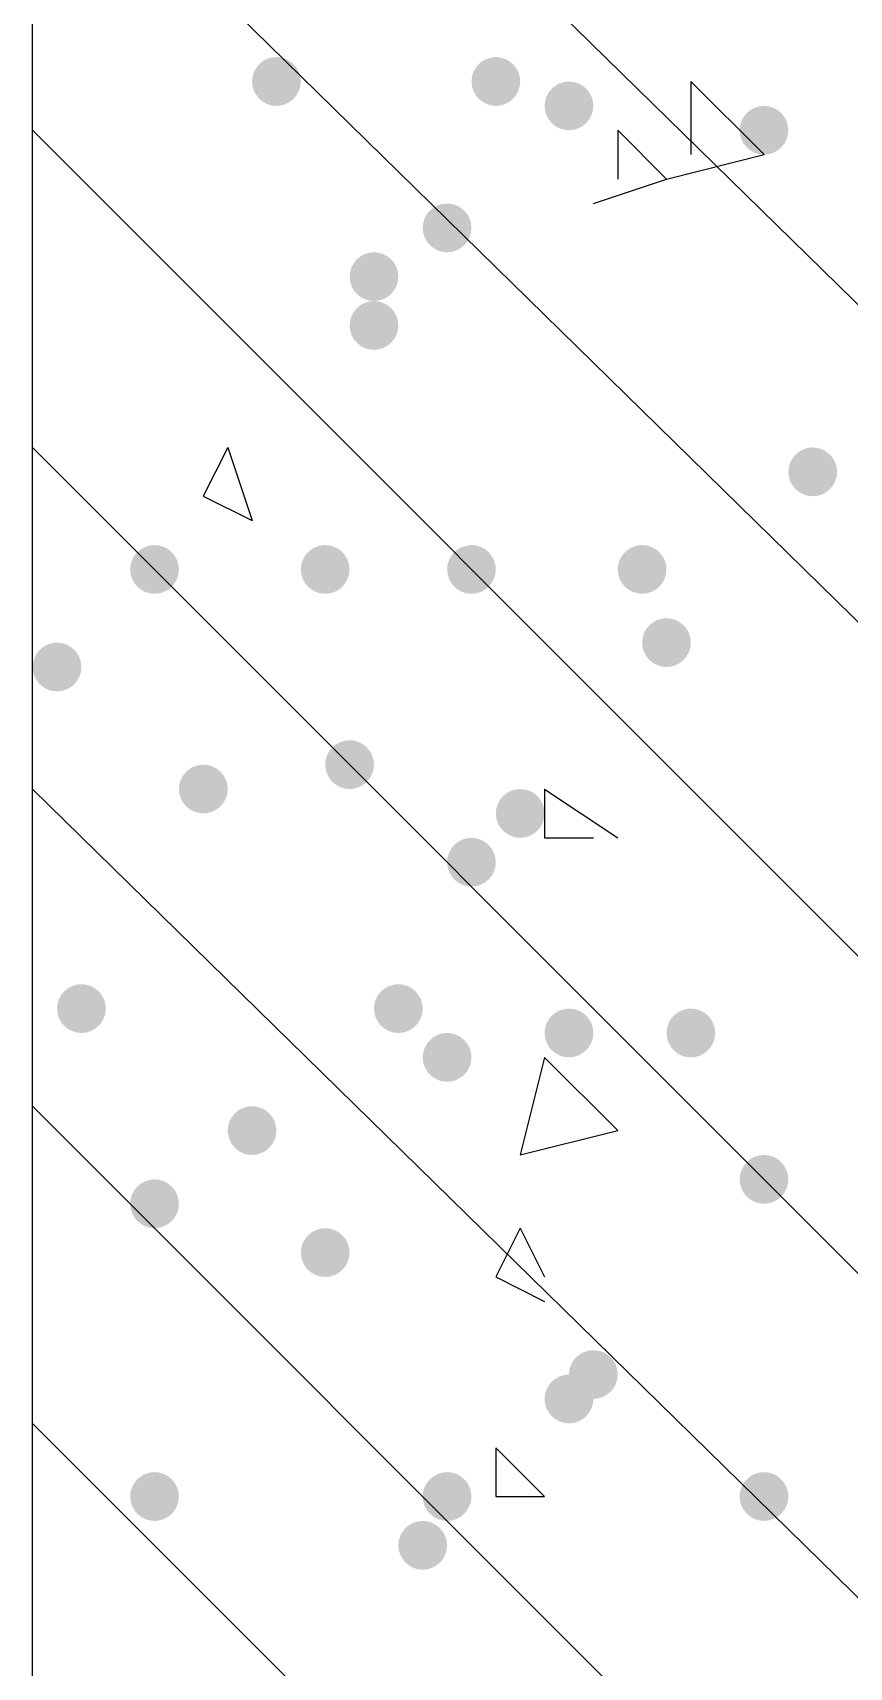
# Model space of a CAD drawing. Header units: inches. Extents: x 11 to 286, y 6 to 196.
# Drawn here: x 133.364 to 134.782, y 150.382 to 153.218 of the extents above; entities that cross this region are included whole.
import ezdxf

# ---------------------------------------------------------------- set-up
doc = ezdxf.new("R2010")
doc.units = ezdxf.units.IN
doc.header["$MEASUREMENT"] = 0
doc.layers.add('PDF_几何图形', color=7, linetype='Continuous')
doc.layers.add('PDF_实体填充', color=7, linetype='Continuous', true_color=0xffffff)

msp = doc.modelspace()

# ---------------------------------------------------------------- hatches: boundary and pattern name
at = {"layer": 'PDF_实体填充', "transparency": 33554559}
h = msp.add_hatch(color=7, dxfattribs=at)
edge = h.paths.add_edge_path(flags=0)
edge.add_spline(control_points=[(133.8298, 153.1338), (133.8298, 153.1105), (133.8107, 153.0914), (133.7874, 153.0914)], knot_values=[0, 0, 0, 0, 1, 1, 1, 1], degree=3, periodic=0)
edge.add_spline(control_points=[(133.7874, 153.0914), (133.7642, 153.0914), (133.7451, 153.1105), (133.7451, 153.1338)], knot_values=[0, 0, 0, 0, 1, 1, 1, 1], degree=3, periodic=0)
edge.add_line((133.7451, 153.1338), (133.7451, 153.1338))
edge.add_spline(control_points=[(133.7451, 153.1338), (133.7451, 153.1571), (133.7642, 153.1761), (133.7874, 153.1761)], knot_values=[0, 0, 0, 0, 1, 1, 1, 1], degree=3, periodic=0)
edge.add_spline(control_points=[(133.7874, 153.1761), (133.8107, 153.1761), (133.8298, 153.1571), (133.8298, 153.1338)], knot_values=[0, 0, 0, 0, 1, 1, 1, 1], degree=3, periodic=0)
edge.add_line((133.8298, 153.1338), (133.8298, 153.1338))
edge.add_line((133.8298, 153.1338), (133.8298, 153.1338))
h = msp.add_hatch(color=7, dxfattribs=at)
edge = h.paths.add_edge_path(flags=0)
edge.add_spline(control_points=[(134.2108, 153.1338), (134.2108, 153.1105), (134.1917, 153.0914), (134.1684, 153.0914)], knot_values=[0, 0, 0, 0, 1, 1, 1, 1], degree=3, periodic=0)
edge.add_spline(control_points=[(134.1684, 153.0914), (134.1452, 153.0914), (134.1261, 153.1105), (134.1261, 153.1338)], knot_values=[0, 0, 0, 0, 1, 1, 1, 1], degree=3, periodic=0)
edge.add_line((134.1261, 153.1338), (134.1261, 153.1338))
edge.add_spline(control_points=[(134.1261, 153.1338), (134.1261, 153.1571), (134.1452, 153.1761), (134.1684, 153.1761)], knot_values=[0, 0, 0, 0, 1, 1, 1, 1], degree=3, periodic=0)
edge.add_spline(control_points=[(134.1684, 153.1761), (134.1917, 153.1761), (134.2108, 153.1571), (134.2108, 153.1338)], knot_values=[0, 0, 0, 0, 1, 1, 1, 1], degree=3, periodic=0)
edge.add_line((134.2108, 153.1338), (134.2108, 153.1338))
edge.add_line((134.2108, 153.1338), (134.2108, 153.1338))
h = msp.add_hatch(color=7, dxfattribs=at)
edge = h.paths.add_edge_path(flags=0)
edge.add_spline(control_points=[(134.3378, 153.0914), (134.3378, 153.0682), (134.3187, 153.0491), (134.2954, 153.0491)], knot_values=[0, 0, 0, 0, 1, 1, 1, 1], degree=3, periodic=0)
edge.add_spline(control_points=[(134.2954, 153.0491), (134.2722, 153.0491), (134.2531, 153.0682), (134.2531, 153.0914)], knot_values=[0, 0, 0, 0, 1, 1, 1, 1], degree=3, periodic=0)
edge.add_line((134.2531, 153.0914), (134.2531, 153.0914))
edge.add_spline(control_points=[(134.2531, 153.0914), (134.2531, 153.1147), (134.2722, 153.1338), (134.2954, 153.1338)], knot_values=[0, 0, 0, 0, 1, 1, 1, 1], degree=3, periodic=0)
edge.add_spline(control_points=[(134.2954, 153.1338), (134.3187, 153.1338), (134.3378, 153.1147), (134.3378, 153.0914)], knot_values=[0, 0, 0, 0, 1, 1, 1, 1], degree=3, periodic=0)
edge.add_line((134.3378, 153.0914), (134.3378, 153.0914))
edge.add_line((134.3378, 153.0914), (134.3378, 153.0914))
h = msp.add_hatch(color=7, dxfattribs=at)
edge = h.paths.add_edge_path(flags=0)
edge.add_spline(control_points=[(134.3378, 153.0914), (134.3378, 153.0682), (134.3187, 153.0491), (134.2954, 153.0491)], knot_values=[0, 0, 0, 0, 1, 1, 1, 1], degree=3, periodic=0)
edge.add_spline(control_points=[(134.2954, 153.0491), (134.2722, 153.0491), (134.2531, 153.0682), (134.2531, 153.0914)], knot_values=[0, 0, 0, 0, 1, 1, 1, 1], degree=3, periodic=0)
edge.add_line((134.2531, 153.0914), (134.2531, 153.0914))
edge.add_spline(control_points=[(134.2531, 153.0914), (134.2531, 153.1147), (134.2722, 153.1338), (134.2954, 153.1338)], knot_values=[0, 0, 0, 0, 1, 1, 1, 1], degree=3, periodic=0)
edge.add_spline(control_points=[(134.2954, 153.1338), (134.3187, 153.1338), (134.3378, 153.1147), (134.3378, 153.0914)], knot_values=[0, 0, 0, 0, 1, 1, 1, 1], degree=3, periodic=0)
edge.add_line((134.3378, 153.0914), (134.3378, 153.0914))
edge.add_line((134.3378, 153.0914), (134.3378, 153.0914))
h = msp.add_hatch(color=7, dxfattribs=at)
edge = h.paths.add_edge_path(flags=0)
edge.add_spline(control_points=[(134.6764, 153.0491), (134.6764, 153.0258), (134.6574, 153.0068), (134.6341, 153.0068)], knot_values=[0, 0, 0, 0, 1, 1, 1, 1], degree=3, periodic=0)
edge.add_spline(control_points=[(134.6341, 153.0068), (134.6108, 153.0068), (134.5918, 153.0258), (134.5918, 153.0491)], knot_values=[0, 0, 0, 0, 1, 1, 1, 1], degree=3, periodic=0)
edge.add_line((134.5918, 153.0491), (134.5918, 153.0491))
edge.add_spline(control_points=[(134.5918, 153.0491), (134.5918, 153.0724), (134.6108, 153.0914), (134.6341, 153.0914)], knot_values=[0, 0, 0, 0, 1, 1, 1, 1], degree=3, periodic=0)
edge.add_spline(control_points=[(134.6341, 153.0914), (134.6574, 153.0914), (134.6764, 153.0724), (134.6764, 153.0491)], knot_values=[0, 0, 0, 0, 1, 1, 1, 1], degree=3, periodic=0)
edge.add_line((134.6764, 153.0491), (134.6764, 153.0491))
edge.add_line((134.6764, 153.0491), (134.6764, 153.0491))
h = msp.add_hatch(color=7, dxfattribs=at)
edge = h.paths.add_edge_path(flags=0)
edge.add_spline(control_points=[(134.1261, 152.8798), (134.1261, 152.8565), (134.1071, 152.8374), (134.0838, 152.8374)], knot_values=[0, 0, 0, 0, 1, 1, 1, 1], degree=3, periodic=0)
edge.add_spline(control_points=[(134.0838, 152.8374), (134.0605, 152.8374), (134.0414, 152.8565), (134.0414, 152.8798)], knot_values=[0, 0, 0, 0, 1, 1, 1, 1], degree=3, periodic=0)
edge.add_line((134.0414, 152.8798), (134.0414, 152.8798))
edge.add_spline(control_points=[(134.0414, 152.8798), (134.0414, 152.9031), (134.0605, 152.9221), (134.0838, 152.9221)], knot_values=[0, 0, 0, 0, 1, 1, 1, 1], degree=3, periodic=0)
edge.add_spline(control_points=[(134.0838, 152.9221), (134.1071, 152.9221), (134.1261, 152.9031), (134.1261, 152.8798)], knot_values=[0, 0, 0, 0, 1, 1, 1, 1], degree=3, periodic=0)
edge.add_line((134.1261, 152.8798), (134.1261, 152.8798))
edge.add_line((134.1261, 152.8798), (134.1261, 152.8798))
h = msp.add_hatch(color=7, dxfattribs=at)
edge = h.paths.add_edge_path(flags=0)
edge.add_spline(control_points=[(133.9991, 152.7951), (133.9991, 152.7718), (133.9801, 152.7528), (133.9568, 152.7528)], knot_values=[0, 0, 0, 0, 1, 1, 1, 1], degree=3, periodic=0)
edge.add_spline(control_points=[(133.9568, 152.7528), (133.9335, 152.7528), (133.9144, 152.7718), (133.9144, 152.7951)], knot_values=[0, 0, 0, 0, 1, 1, 1, 1], degree=3, periodic=0)
edge.add_line((133.9144, 152.7951), (133.9144, 152.7951))
edge.add_spline(control_points=[(133.9144, 152.7951), (133.9144, 152.8184), (133.9335, 152.8374), (133.9568, 152.8374)], knot_values=[0, 0, 0, 0, 1, 1, 1, 1], degree=3, periodic=0)
edge.add_spline(control_points=[(133.9568, 152.8374), (133.9801, 152.8374), (133.9991, 152.8184), (133.9991, 152.7951)], knot_values=[0, 0, 0, 0, 1, 1, 1, 1], degree=3, periodic=0)
edge.add_line((133.9991, 152.7951), (133.9991, 152.7951))
edge.add_line((133.9991, 152.7951), (133.9991, 152.7951))
h = msp.add_hatch(color=7, dxfattribs=at)
edge = h.paths.add_edge_path(flags=0)
edge.add_spline(control_points=[(133.9991, 152.7104), (133.9991, 152.6872), (133.9801, 152.6681), (133.9568, 152.6681)], knot_values=[0, 0, 0, 0, 1, 1, 1, 1], degree=3, periodic=0)
edge.add_spline(control_points=[(133.9568, 152.6681), (133.9335, 152.6681), (133.9144, 152.6872), (133.9144, 152.7104)], knot_values=[0, 0, 0, 0, 1, 1, 1, 1], degree=3, periodic=0)
edge.add_line((133.9144, 152.7104), (133.9144, 152.7104))
edge.add_spline(control_points=[(133.9144, 152.7104), (133.9144, 152.7337), (133.9335, 152.7528), (133.9568, 152.7528)], knot_values=[0, 0, 0, 0, 1, 1, 1, 1], degree=3, periodic=0)
edge.add_spline(control_points=[(133.9568, 152.7528), (133.9801, 152.7528), (133.9991, 152.7337), (133.9991, 152.7104)], knot_values=[0, 0, 0, 0, 1, 1, 1, 1], degree=3, periodic=0)
edge.add_line((133.9991, 152.7104), (133.9991, 152.7104))
edge.add_line((133.9991, 152.7104), (133.9991, 152.7104))
h = msp.add_hatch(color=7, dxfattribs=at)
edge = h.paths.add_edge_path(flags=0)
edge.add_spline(control_points=[(134.7611, 152.4564), (134.7611, 152.4332), (134.7421, 152.4141), (134.7188, 152.4141)], knot_values=[0, 0, 0, 0, 1, 1, 1, 1], degree=3, periodic=0)
edge.add_spline(control_points=[(134.7188, 152.4141), (134.6955, 152.4141), (134.6764, 152.4332), (134.6764, 152.4564)], knot_values=[0, 0, 0, 0, 1, 1, 1, 1], degree=3, periodic=0)
edge.add_line((134.6764, 152.4564), (134.6764, 152.4564))
edge.add_spline(control_points=[(134.6764, 152.4564), (134.6764, 152.4797), (134.6955, 152.4988), (134.7188, 152.4988)], knot_values=[0, 0, 0, 0, 1, 1, 1, 1], degree=3, periodic=0)
edge.add_spline(control_points=[(134.7188, 152.4988), (134.7421, 152.4988), (134.7611, 152.4797), (134.7611, 152.4564)], knot_values=[0, 0, 0, 0, 1, 1, 1, 1], degree=3, periodic=0)
edge.add_line((134.7611, 152.4564), (134.7611, 152.4564))
edge.add_line((134.7611, 152.4564), (134.7611, 152.4564))
h = msp.add_hatch(color=7, dxfattribs=at)
edge = h.paths.add_edge_path(flags=0)
edge.add_spline(control_points=[(133.6181, 152.2871), (133.6181, 152.2638), (133.5991, 152.2448), (133.5758, 152.2448)], knot_values=[0, 0, 0, 0, 1, 1, 1, 1], degree=3, periodic=0)
edge.add_spline(control_points=[(133.5758, 152.2448), (133.5525, 152.2448), (133.5334, 152.2638), (133.5334, 152.2871)], knot_values=[0, 0, 0, 0, 1, 1, 1, 1], degree=3, periodic=0)
edge.add_line((133.5334, 152.2871), (133.5334, 152.2871))
edge.add_spline(control_points=[(133.5334, 152.2871), (133.5334, 152.3104), (133.5525, 152.3294), (133.5758, 152.3294)], knot_values=[0, 0, 0, 0, 1, 1, 1, 1], degree=3, periodic=0)
edge.add_spline(control_points=[(133.5758, 152.3294), (133.5991, 152.3294), (133.6181, 152.3104), (133.6181, 152.2871)], knot_values=[0, 0, 0, 0, 1, 1, 1, 1], degree=3, periodic=0)
edge.add_line((133.6181, 152.2871), (133.6181, 152.2871))
edge.add_line((133.6181, 152.2871), (133.6181, 152.2871))
h = msp.add_hatch(color=7, dxfattribs=at)
edge = h.paths.add_edge_path(flags=0)
edge.add_spline(control_points=[(133.9144, 152.2871), (133.9144, 152.2638), (133.8954, 152.2448), (133.8721, 152.2448)], knot_values=[0, 0, 0, 0, 1, 1, 1, 1], degree=3, periodic=0)
edge.add_spline(control_points=[(133.8721, 152.2448), (133.8488, 152.2448), (133.8298, 152.2638), (133.8298, 152.2871)], knot_values=[0, 0, 0, 0, 1, 1, 1, 1], degree=3, periodic=0)
edge.add_line((133.8298, 152.2871), (133.8298, 152.2871))
edge.add_spline(control_points=[(133.8298, 152.2871), (133.8298, 152.3104), (133.8488, 152.3294), (133.8721, 152.3294)], knot_values=[0, 0, 0, 0, 1, 1, 1, 1], degree=3, periodic=0)
edge.add_spline(control_points=[(133.8721, 152.3294), (133.8954, 152.3294), (133.9144, 152.3104), (133.9144, 152.2871)], knot_values=[0, 0, 0, 0, 1, 1, 1, 1], degree=3, periodic=0)
edge.add_line((133.9144, 152.2871), (133.9144, 152.2871))
edge.add_line((133.9144, 152.2871), (133.9144, 152.2871))
h = msp.add_hatch(color=7, dxfattribs=at)
edge = h.paths.add_edge_path(flags=0)
edge.add_spline(control_points=[(134.1684, 152.2871), (134.1684, 152.2638), (134.1494, 152.2448), (134.1261, 152.2448)], knot_values=[0, 0, 0, 0, 1, 1, 1, 1], degree=3, periodic=0)
edge.add_spline(control_points=[(134.1261, 152.2448), (134.1028, 152.2448), (134.0838, 152.2638), (134.0838, 152.2871)], knot_values=[0, 0, 0, 0, 1, 1, 1, 1], degree=3, periodic=0)
edge.add_line((134.0838, 152.2871), (134.0838, 152.2871))
edge.add_spline(control_points=[(134.0838, 152.2871), (134.0838, 152.3104), (134.1028, 152.3294), (134.1261, 152.3294)], knot_values=[0, 0, 0, 0, 1, 1, 1, 1], degree=3, periodic=0)
edge.add_spline(control_points=[(134.1261, 152.3294), (134.1494, 152.3294), (134.1684, 152.3104), (134.1684, 152.2871)], knot_values=[0, 0, 0, 0, 1, 1, 1, 1], degree=3, periodic=0)
edge.add_line((134.1684, 152.2871), (134.1684, 152.2871))
edge.add_line((134.1684, 152.2871), (134.1684, 152.2871))
h = msp.add_hatch(color=7, dxfattribs=at)
edge = h.paths.add_edge_path(flags=0)
edge.add_spline(control_points=[(134.4648, 152.2871), (134.4648, 152.2638), (134.4457, 152.2448), (134.4224, 152.2448)], knot_values=[0, 0, 0, 0, 1, 1, 1, 1], degree=3, periodic=0)
edge.add_spline(control_points=[(134.4224, 152.2448), (134.3992, 152.2448), (134.3801, 152.2638), (134.3801, 152.2871)], knot_values=[0, 0, 0, 0, 1, 1, 1, 1], degree=3, periodic=0)
edge.add_line((134.3801, 152.2871), (134.3801, 152.2871))
edge.add_spline(control_points=[(134.3801, 152.2871), (134.3801, 152.3104), (134.3992, 152.3294), (134.4224, 152.3294)], knot_values=[0, 0, 0, 0, 1, 1, 1, 1], degree=3, periodic=0)
edge.add_spline(control_points=[(134.4224, 152.3294), (134.4457, 152.3294), (134.4648, 152.3104), (134.4648, 152.2871)], knot_values=[0, 0, 0, 0, 1, 1, 1, 1], degree=3, periodic=0)
edge.add_line((134.4648, 152.2871), (134.4648, 152.2871))
edge.add_line((134.4648, 152.2871), (134.4648, 152.2871))
h = msp.add_hatch(color=7, dxfattribs=at)
edge = h.paths.add_edge_path(flags=0)
edge.add_spline(control_points=[(134.5071, 152.1601), (134.5071, 152.1368), (134.4881, 152.1178), (134.4648, 152.1178)], knot_values=[0, 0, 0, 0, 1, 1, 1, 1], degree=3, periodic=0)
edge.add_spline(control_points=[(134.4648, 152.1178), (134.4415, 152.1178), (134.4224, 152.1368), (134.4224, 152.1601)], knot_values=[0, 0, 0, 0, 1, 1, 1, 1], degree=3, periodic=0)
edge.add_line((134.4224, 152.1601), (134.4224, 152.1601))
edge.add_spline(control_points=[(134.4224, 152.1601), (134.4224, 152.1834), (134.4415, 152.2024), (134.4648, 152.2024)], knot_values=[0, 0, 0, 0, 1, 1, 1, 1], degree=3, periodic=0)
edge.add_spline(control_points=[(134.4648, 152.2024), (134.4881, 152.2024), (134.5071, 152.1834), (134.5071, 152.1601)], knot_values=[0, 0, 0, 0, 1, 1, 1, 1], degree=3, periodic=0)
edge.add_line((134.5071, 152.1601), (134.5071, 152.1601))
edge.add_line((134.5071, 152.1601), (134.5071, 152.1601))
h = msp.add_hatch(color=7, dxfattribs=at)
edge = h.paths.add_edge_path(flags=0)
edge.add_spline(control_points=[(133.4488, 152.1178), (133.4488, 152.0945), (133.4297, 152.0754), (133.4064, 152.0754)], knot_values=[0, 0, 0, 0, 1, 1, 1, 1], degree=3, periodic=0)
edge.add_spline(control_points=[(133.4064, 152.0754), (133.3832, 152.0754), (133.3641, 152.0945), (133.3641, 152.1178)], knot_values=[0, 0, 0, 0, 1, 1, 1, 1], degree=3, periodic=0)
edge.add_line((133.3641, 152.1178), (133.3641, 152.1178))
edge.add_spline(control_points=[(133.3641, 152.1178), (133.3641, 152.1411), (133.3832, 152.1601), (133.4064, 152.1601)], knot_values=[0, 0, 0, 0, 1, 1, 1, 1], degree=3, periodic=0)
edge.add_spline(control_points=[(133.4064, 152.1601), (133.4297, 152.1601), (133.4488, 152.1411), (133.4488, 152.1178)], knot_values=[0, 0, 0, 0, 1, 1, 1, 1], degree=3, periodic=0)
edge.add_line((133.4488, 152.1178), (133.4488, 152.1178))
edge.add_line((133.4488, 152.1178), (133.4488, 152.1178))
h = msp.add_hatch(color=7, dxfattribs=at)
edge = h.paths.add_edge_path(flags=0)
edge.add_spline(control_points=[(133.9568, 151.9484), (133.9568, 151.9252), (133.9377, 151.9061), (133.9144, 151.9061)], knot_values=[0, 0, 0, 0, 1, 1, 1, 1], degree=3, periodic=0)
edge.add_spline(control_points=[(133.9144, 151.9061), (133.8912, 151.9061), (133.8721, 151.9252), (133.8721, 151.9484)], knot_values=[0, 0, 0, 0, 1, 1, 1, 1], degree=3, periodic=0)
edge.add_line((133.8721, 151.9484), (133.8721, 151.9484))
edge.add_spline(control_points=[(133.8721, 151.9484), (133.8721, 151.9717), (133.8912, 151.9908), (133.9144, 151.9908)], knot_values=[0, 0, 0, 0, 1, 1, 1, 1], degree=3, periodic=0)
edge.add_spline(control_points=[(133.9144, 151.9908), (133.9377, 151.9908), (133.9568, 151.9717), (133.9568, 151.9484)], knot_values=[0, 0, 0, 0, 1, 1, 1, 1], degree=3, periodic=0)
edge.add_line((133.9568, 151.9484), (133.9568, 151.9484))
edge.add_line((133.9568, 151.9484), (133.9568, 151.9484))
h = msp.add_hatch(color=7, dxfattribs=at)
edge = h.paths.add_edge_path(flags=0)
edge.add_spline(control_points=[(133.7028, 151.9061), (133.7028, 151.8828), (133.6837, 151.8638), (133.6604, 151.8638)], knot_values=[0, 0, 0, 0, 1, 1, 1, 1], degree=3, periodic=0)
edge.add_spline(control_points=[(133.6604, 151.8638), (133.6372, 151.8638), (133.6181, 151.8828), (133.6181, 151.9061)], knot_values=[0, 0, 0, 0, 1, 1, 1, 1], degree=3, periodic=0)
edge.add_line((133.6181, 151.9061), (133.6181, 151.9061))
edge.add_spline(control_points=[(133.6181, 151.9061), (133.6181, 151.9294), (133.6372, 151.9484), (133.6604, 151.9484)], knot_values=[0, 0, 0, 0, 1, 1, 1, 1], degree=3, periodic=0)
edge.add_spline(control_points=[(133.6604, 151.9484), (133.6837, 151.9484), (133.7028, 151.9294), (133.7028, 151.9061)], knot_values=[0, 0, 0, 0, 1, 1, 1, 1], degree=3, periodic=0)
edge.add_line((133.7028, 151.9061), (133.7028, 151.9061))
edge.add_line((133.7028, 151.9061), (133.7028, 151.9061))
h = msp.add_hatch(color=7, dxfattribs=at)
edge = h.paths.add_edge_path(flags=0)
edge.add_spline(control_points=[(134.2531, 151.8638), (134.2531, 151.8405), (134.2341, 151.8214), (134.2108, 151.8214)], knot_values=[0, 0, 0, 0, 1, 1, 1, 1], degree=3, periodic=0)
edge.add_spline(control_points=[(134.2108, 151.8214), (134.1875, 151.8214), (134.1684, 151.8405), (134.1684, 151.8638)], knot_values=[0, 0, 0, 0, 1, 1, 1, 1], degree=3, periodic=0)
edge.add_line((134.1684, 151.8638), (134.1684, 151.8638))
edge.add_spline(control_points=[(134.1684, 151.8638), (134.1684, 151.8871), (134.1875, 151.9061), (134.2108, 151.9061)], knot_values=[0, 0, 0, 0, 1, 1, 1, 1], degree=3, periodic=0)
edge.add_spline(control_points=[(134.2108, 151.9061), (134.2341, 151.9061), (134.2531, 151.8871), (134.2531, 151.8638)], knot_values=[0, 0, 0, 0, 1, 1, 1, 1], degree=3, periodic=0)
edge.add_line((134.2531, 151.8638), (134.2531, 151.8638))
edge.add_line((134.2531, 151.8638), (134.2531, 151.8638))
h = msp.add_hatch(color=7, dxfattribs=at)
edge = h.paths.add_edge_path(flags=0)
edge.add_spline(control_points=[(134.1684, 151.7791), (134.1684, 151.7558), (134.1494, 151.7368), (134.1261, 151.7368)], knot_values=[0, 0, 0, 0, 1, 1, 1, 1], degree=3, periodic=0)
edge.add_spline(control_points=[(134.1261, 151.7368), (134.1028, 151.7368), (134.0838, 151.7558), (134.0838, 151.7791)], knot_values=[0, 0, 0, 0, 1, 1, 1, 1], degree=3, periodic=0)
edge.add_line((134.0838, 151.7791), (134.0838, 151.7791))
edge.add_spline(control_points=[(134.0838, 151.7791), (134.0838, 151.8024), (134.1028, 151.8214), (134.1261, 151.8214)], knot_values=[0, 0, 0, 0, 1, 1, 1, 1], degree=3, periodic=0)
edge.add_spline(control_points=[(134.1261, 151.8214), (134.1494, 151.8214), (134.1684, 151.8024), (134.1684, 151.7791)], knot_values=[0, 0, 0, 0, 1, 1, 1, 1], degree=3, periodic=0)
edge.add_line((134.1684, 151.7791), (134.1684, 151.7791))
edge.add_line((134.1684, 151.7791), (134.1684, 151.7791))
h = msp.add_hatch(color=7, dxfattribs=at)
edge = h.paths.add_edge_path(flags=0)
edge.add_spline(control_points=[(133.4911, 151.5251), (133.4911, 151.5018), (133.4721, 151.4828), (133.4488, 151.4828)], knot_values=[0, 0, 0, 0, 1, 1, 1, 1], degree=3, periodic=0)
edge.add_spline(control_points=[(133.4488, 151.4828), (133.4255, 151.4828), (133.4064, 151.5018), (133.4064, 151.5251)], knot_values=[0, 0, 0, 0, 1, 1, 1, 1], degree=3, periodic=0)
edge.add_line((133.4064, 151.5251), (133.4064, 151.5251))
edge.add_spline(control_points=[(133.4064, 151.5251), (133.4064, 151.5484), (133.4255, 151.5674), (133.4488, 151.5674)], knot_values=[0, 0, 0, 0, 1, 1, 1, 1], degree=3, periodic=0)
edge.add_spline(control_points=[(133.4488, 151.5674), (133.4721, 151.5674), (133.4911, 151.5484), (133.4911, 151.5251)], knot_values=[0, 0, 0, 0, 1, 1, 1, 1], degree=3, periodic=0)
edge.add_line((133.4911, 151.5251), (133.4911, 151.5251))
edge.add_line((133.4911, 151.5251), (133.4911, 151.5251))
h = msp.add_hatch(color=7, dxfattribs=at)
edge = h.paths.add_edge_path(flags=0)
edge.add_spline(control_points=[(134.0414, 151.5251), (134.0414, 151.5018), (134.0224, 151.4828), (133.9991, 151.4828)], knot_values=[0, 0, 0, 0, 1, 1, 1, 1], degree=3, periodic=0)
edge.add_spline(control_points=[(133.9991, 151.4828), (133.9758, 151.4828), (133.9568, 151.5018), (133.9568, 151.5251)], knot_values=[0, 0, 0, 0, 1, 1, 1, 1], degree=3, periodic=0)
edge.add_line((133.9568, 151.5251), (133.9568, 151.5251))
edge.add_spline(control_points=[(133.9568, 151.5251), (133.9568, 151.5484), (133.9758, 151.5674), (133.9991, 151.5674)], knot_values=[0, 0, 0, 0, 1, 1, 1, 1], degree=3, periodic=0)
edge.add_spline(control_points=[(133.9991, 151.5674), (134.0224, 151.5674), (134.0414, 151.5484), (134.0414, 151.5251)], knot_values=[0, 0, 0, 0, 1, 1, 1, 1], degree=3, periodic=0)
edge.add_line((134.0414, 151.5251), (134.0414, 151.5251))
edge.add_line((134.0414, 151.5251), (134.0414, 151.5251))
h = msp.add_hatch(color=7, dxfattribs=at)
edge = h.paths.add_edge_path(flags=0)
edge.add_spline(control_points=[(134.3378, 151.4828), (134.3378, 151.4595), (134.3187, 151.4404), (134.2954, 151.4404)], knot_values=[0, 0, 0, 0, 1, 1, 1, 1], degree=3, periodic=0)
edge.add_spline(control_points=[(134.2954, 151.4404), (134.2722, 151.4404), (134.2531, 151.4595), (134.2531, 151.4828)], knot_values=[0, 0, 0, 0, 1, 1, 1, 1], degree=3, periodic=0)
edge.add_line((134.2531, 151.4828), (134.2531, 151.4828))
edge.add_spline(control_points=[(134.2531, 151.4828), (134.2531, 151.5061), (134.2722, 151.5251), (134.2954, 151.5251)], knot_values=[0, 0, 0, 0, 1, 1, 1, 1], degree=3, periodic=0)
edge.add_spline(control_points=[(134.2954, 151.5251), (134.3187, 151.5251), (134.3378, 151.5061), (134.3378, 151.4828)], knot_values=[0, 0, 0, 0, 1, 1, 1, 1], degree=3, periodic=0)
edge.add_line((134.3378, 151.4828), (134.3378, 151.4828))
edge.add_line((134.3378, 151.4828), (134.3378, 151.4828))
h = msp.add_hatch(color=7, dxfattribs=at)
edge = h.paths.add_edge_path(flags=0)
edge.add_spline(control_points=[(134.5494, 151.4828), (134.5494, 151.4595), (134.5304, 151.4404), (134.5071, 151.4404)], knot_values=[0, 0, 0, 0, 1, 1, 1, 1], degree=3, periodic=0)
edge.add_spline(control_points=[(134.5071, 151.4404), (134.4838, 151.4404), (134.4648, 151.4595), (134.4648, 151.4828)], knot_values=[0, 0, 0, 0, 1, 1, 1, 1], degree=3, periodic=0)
edge.add_line((134.4648, 151.4828), (134.4648, 151.4828))
edge.add_spline(control_points=[(134.4648, 151.4828), (134.4648, 151.5061), (134.4838, 151.5251), (134.5071, 151.5251)], knot_values=[0, 0, 0, 0, 1, 1, 1, 1], degree=3, periodic=0)
edge.add_spline(control_points=[(134.5071, 151.5251), (134.5304, 151.5251), (134.5494, 151.5061), (134.5494, 151.4828)], knot_values=[0, 0, 0, 0, 1, 1, 1, 1], degree=3, periodic=0)
edge.add_line((134.5494, 151.4828), (134.5494, 151.4828))
edge.add_line((134.5494, 151.4828), (134.5494, 151.4828))
h = msp.add_hatch(color=7, dxfattribs=at)
edge = h.paths.add_edge_path(flags=0)
edge.add_spline(control_points=[(134.1261, 151.4404), (134.1261, 151.4172), (134.1071, 151.3981), (134.0838, 151.3981)], knot_values=[0, 0, 0, 0, 1, 1, 1, 1], degree=3, periodic=0)
edge.add_spline(control_points=[(134.0838, 151.3981), (134.0605, 151.3981), (134.0414, 151.4172), (134.0414, 151.4404)], knot_values=[0, 0, 0, 0, 1, 1, 1, 1], degree=3, periodic=0)
edge.add_line((134.0414, 151.4404), (134.0414, 151.4404))
edge.add_spline(control_points=[(134.0414, 151.4404), (134.0414, 151.4637), (134.0605, 151.4828), (134.0838, 151.4828)], knot_values=[0, 0, 0, 0, 1, 1, 1, 1], degree=3, periodic=0)
edge.add_spline(control_points=[(134.0838, 151.4828), (134.1071, 151.4828), (134.1261, 151.4637), (134.1261, 151.4404)], knot_values=[0, 0, 0, 0, 1, 1, 1, 1], degree=3, periodic=0)
edge.add_line((134.1261, 151.4404), (134.1261, 151.4404))
edge.add_line((134.1261, 151.4404), (134.1261, 151.4404))
h = msp.add_hatch(color=7, dxfattribs=at)
edge = h.paths.add_edge_path(flags=0)
edge.add_spline(control_points=[(133.7874, 151.3134), (133.7874, 151.2902), (133.7684, 151.2711), (133.7451, 151.2711)], knot_values=[0, 0, 0, 0, 1, 1, 1, 1], degree=3, periodic=0)
edge.add_spline(control_points=[(133.7451, 151.2711), (133.7218, 151.2711), (133.7028, 151.2902), (133.7028, 151.3134)], knot_values=[0, 0, 0, 0, 1, 1, 1, 1], degree=3, periodic=0)
edge.add_line((133.7028, 151.3134), (133.7028, 151.3134))
edge.add_spline(control_points=[(133.7028, 151.3134), (133.7028, 151.3367), (133.7218, 151.3558), (133.7451, 151.3558)], knot_values=[0, 0, 0, 0, 1, 1, 1, 1], degree=3, periodic=0)
edge.add_spline(control_points=[(133.7451, 151.3558), (133.7684, 151.3558), (133.7874, 151.3367), (133.7874, 151.3134)], knot_values=[0, 0, 0, 0, 1, 1, 1, 1], degree=3, periodic=0)
edge.add_line((133.7874, 151.3134), (133.7874, 151.3134))
edge.add_line((133.7874, 151.3134), (133.7874, 151.3134))
h = msp.add_hatch(color=7, dxfattribs=at)
edge = h.paths.add_edge_path(flags=0)
edge.add_spline(control_points=[(134.6764, 151.2288), (134.6764, 151.2055), (134.6574, 151.1864), (134.6341, 151.1864)], knot_values=[0, 0, 0, 0, 1, 1, 1, 1], degree=3, periodic=0)
edge.add_spline(control_points=[(134.6341, 151.1864), (134.6108, 151.1864), (134.5918, 151.2055), (134.5918, 151.2288)], knot_values=[0, 0, 0, 0, 1, 1, 1, 1], degree=3, periodic=0)
edge.add_line((134.5918, 151.2288), (134.5918, 151.2288))
edge.add_spline(control_points=[(134.5918, 151.2288), (134.5918, 151.2521), (134.6108, 151.2711), (134.6341, 151.2711)], knot_values=[0, 0, 0, 0, 1, 1, 1, 1], degree=3, periodic=0)
edge.add_spline(control_points=[(134.6341, 151.2711), (134.6574, 151.2711), (134.6764, 151.2521), (134.6764, 151.2288)], knot_values=[0, 0, 0, 0, 1, 1, 1, 1], degree=3, periodic=0)
edge.add_line((134.6764, 151.2288), (134.6764, 151.2288))
edge.add_line((134.6764, 151.2288), (134.6764, 151.2288))
h = msp.add_hatch(color=7, dxfattribs=at)
edge = h.paths.add_edge_path(flags=0)
edge.add_spline(control_points=[(133.6181, 151.1864), (133.6181, 151.1632), (133.5991, 151.1441), (133.5758, 151.1441)], knot_values=[0, 0, 0, 0, 1, 1, 1, 1], degree=3, periodic=0)
edge.add_spline(control_points=[(133.5758, 151.1441), (133.5525, 151.1441), (133.5334, 151.1632), (133.5334, 151.1864)], knot_values=[0, 0, 0, 0, 1, 1, 1, 1], degree=3, periodic=0)
edge.add_line((133.5334, 151.1864), (133.5334, 151.1864))
edge.add_spline(control_points=[(133.5334, 151.1864), (133.5334, 151.2097), (133.5525, 151.2288), (133.5758, 151.2288)], knot_values=[0, 0, 0, 0, 1, 1, 1, 1], degree=3, periodic=0)
edge.add_spline(control_points=[(133.5758, 151.2288), (133.5991, 151.2288), (133.6181, 151.2097), (133.6181, 151.1864)], knot_values=[0, 0, 0, 0, 1, 1, 1, 1], degree=3, periodic=0)
edge.add_line((133.6181, 151.1864), (133.6181, 151.1864))
edge.add_line((133.6181, 151.1864), (133.6181, 151.1864))
h = msp.add_hatch(color=7, dxfattribs=at)
edge = h.paths.add_edge_path(flags=0)
edge.add_spline(control_points=[(133.9144, 151.1018), (133.9144, 151.0785), (133.8954, 151.0594), (133.8721, 151.0594)], knot_values=[0, 0, 0, 0, 1, 1, 1, 1], degree=3, periodic=0)
edge.add_spline(control_points=[(133.8721, 151.0594), (133.8488, 151.0594), (133.8298, 151.0785), (133.8298, 151.1018)], knot_values=[0, 0, 0, 0, 1, 1, 1, 1], degree=3, periodic=0)
edge.add_line((133.8298, 151.1018), (133.8298, 151.1018))
edge.add_spline(control_points=[(133.8298, 151.1018), (133.8298, 151.1251), (133.8488, 151.1441), (133.8721, 151.1441)], knot_values=[0, 0, 0, 0, 1, 1, 1, 1], degree=3, periodic=0)
edge.add_spline(control_points=[(133.8721, 151.1441), (133.8954, 151.1441), (133.9144, 151.1251), (133.9144, 151.1018)], knot_values=[0, 0, 0, 0, 1, 1, 1, 1], degree=3, periodic=0)
edge.add_line((133.9144, 151.1018), (133.9144, 151.1018))
edge.add_line((133.9144, 151.1018), (133.9144, 151.1018))
h = msp.add_hatch(color=7, dxfattribs=at)
edge = h.paths.add_edge_path(flags=0)
edge.add_spline(control_points=[(134.3801, 150.8901), (134.3801, 150.8668), (134.3611, 150.8478), (134.3378, 150.8478)], knot_values=[0, 0, 0, 0, 1, 1, 1, 1], degree=3, periodic=0)
edge.add_spline(control_points=[(134.3378, 150.8478), (134.3145, 150.8478), (134.2954, 150.8668), (134.2954, 150.8901)], knot_values=[0, 0, 0, 0, 1, 1, 1, 1], degree=3, periodic=0)
edge.add_line((134.2954, 150.8901), (134.2954, 150.8901))
edge.add_spline(control_points=[(134.2954, 150.8901), (134.2954, 150.9134), (134.3145, 150.9324), (134.3378, 150.9324)], knot_values=[0, 0, 0, 0, 1, 1, 1, 1], degree=3, periodic=0)
edge.add_spline(control_points=[(134.3378, 150.9324), (134.3611, 150.9324), (134.3801, 150.9134), (134.3801, 150.8901)], knot_values=[0, 0, 0, 0, 1, 1, 1, 1], degree=3, periodic=0)
edge.add_line((134.3801, 150.8901), (134.3801, 150.8901))
edge.add_line((134.3801, 150.8901), (134.3801, 150.8901))
h = msp.add_hatch(color=7, dxfattribs=at)
edge = h.paths.add_edge_path(flags=0)
edge.add_spline(control_points=[(134.3378, 150.8478), (134.3378, 150.8245), (134.3187, 150.8054), (134.2954, 150.8054)], knot_values=[0, 0, 0, 0, 1, 1, 1, 1], degree=3, periodic=0)
edge.add_spline(control_points=[(134.2954, 150.8054), (134.2722, 150.8054), (134.2531, 150.8245), (134.2531, 150.8478)], knot_values=[0, 0, 0, 0, 1, 1, 1, 1], degree=3, periodic=0)
edge.add_line((134.2531, 150.8478), (134.2531, 150.8478))
edge.add_spline(control_points=[(134.2531, 150.8478), (134.2531, 150.8711), (134.2722, 150.8901), (134.2954, 150.8901)], knot_values=[0, 0, 0, 0, 1, 1, 1, 1], degree=3, periodic=0)
edge.add_spline(control_points=[(134.2954, 150.8901), (134.3187, 150.8901), (134.3378, 150.8711), (134.3378, 150.8478)], knot_values=[0, 0, 0, 0, 1, 1, 1, 1], degree=3, periodic=0)
edge.add_line((134.3378, 150.8478), (134.3378, 150.8478))
edge.add_line((134.3378, 150.8478), (134.3378, 150.8478))
h = msp.add_hatch(color=7, dxfattribs=at)
edge = h.paths.add_edge_path(flags=0)
edge.add_spline(control_points=[(133.6181, 150.6784), (133.6181, 150.6552), (133.5991, 150.6361), (133.5758, 150.6361)], knot_values=[0, 0, 0, 0, 1, 1, 1, 1], degree=3, periodic=0)
edge.add_spline(control_points=[(133.5758, 150.6361), (133.5525, 150.6361), (133.5334, 150.6552), (133.5334, 150.6784)], knot_values=[0, 0, 0, 0, 1, 1, 1, 1], degree=3, periodic=0)
edge.add_line((133.5334, 150.6784), (133.5334, 150.6784))
edge.add_spline(control_points=[(133.5334, 150.6784), (133.5334, 150.7017), (133.5525, 150.7208), (133.5758, 150.7208)], knot_values=[0, 0, 0, 0, 1, 1, 1, 1], degree=3, periodic=0)
edge.add_spline(control_points=[(133.5758, 150.7208), (133.5991, 150.7208), (133.6181, 150.7017), (133.6181, 150.6784)], knot_values=[0, 0, 0, 0, 1, 1, 1, 1], degree=3, periodic=0)
edge.add_line((133.6181, 150.6784), (133.6181, 150.6784))
edge.add_line((133.6181, 150.6784), (133.6181, 150.6784))
h = msp.add_hatch(color=7, dxfattribs=at)
edge = h.paths.add_edge_path(flags=0)
edge.add_spline(control_points=[(134.1261, 150.6784), (134.1261, 150.6552), (134.1071, 150.6361), (134.0838, 150.6361)], knot_values=[0, 0, 0, 0, 1, 1, 1, 1], degree=3, periodic=0)
edge.add_spline(control_points=[(134.0838, 150.6361), (134.0605, 150.6361), (134.0414, 150.6552), (134.0414, 150.6784)], knot_values=[0, 0, 0, 0, 1, 1, 1, 1], degree=3, periodic=0)
edge.add_line((134.0414, 150.6784), (134.0414, 150.6784))
edge.add_spline(control_points=[(134.0414, 150.6784), (134.0414, 150.7017), (134.0605, 150.7208), (134.0838, 150.7208)], knot_values=[0, 0, 0, 0, 1, 1, 1, 1], degree=3, periodic=0)
edge.add_spline(control_points=[(134.0838, 150.7208), (134.1071, 150.7208), (134.1261, 150.7017), (134.1261, 150.6784)], knot_values=[0, 0, 0, 0, 1, 1, 1, 1], degree=3, periodic=0)
edge.add_line((134.1261, 150.6784), (134.1261, 150.6784))
edge.add_line((134.1261, 150.6784), (134.1261, 150.6784))
h = msp.add_hatch(color=7, dxfattribs=at)
edge = h.paths.add_edge_path(flags=0)
edge.add_spline(control_points=[(134.6764, 150.6784), (134.6764, 150.6552), (134.6574, 150.6361), (134.6341, 150.6361)], knot_values=[0, 0, 0, 0, 1, 1, 1, 1], degree=3, periodic=0)
edge.add_spline(control_points=[(134.6341, 150.6361), (134.6108, 150.6361), (134.5918, 150.6552), (134.5918, 150.6784)], knot_values=[0, 0, 0, 0, 1, 1, 1, 1], degree=3, periodic=0)
edge.add_line((134.5918, 150.6784), (134.5918, 150.6784))
edge.add_spline(control_points=[(134.5918, 150.6784), (134.5918, 150.7017), (134.6108, 150.7208), (134.6341, 150.7208)], knot_values=[0, 0, 0, 0, 1, 1, 1, 1], degree=3, periodic=0)
edge.add_spline(control_points=[(134.6341, 150.7208), (134.6574, 150.7208), (134.6764, 150.7017), (134.6764, 150.6784)], knot_values=[0, 0, 0, 0, 1, 1, 1, 1], degree=3, periodic=0)
edge.add_line((134.6764, 150.6784), (134.6764, 150.6784))
edge.add_line((134.6764, 150.6784), (134.6764, 150.6784))
h = msp.add_hatch(color=7, dxfattribs=at)
edge = h.paths.add_edge_path(flags=0)
edge.add_spline(control_points=[(134.0838, 150.5938), (134.0838, 150.5705), (134.0647, 150.5514), (134.0414, 150.5514)], knot_values=[0, 0, 0, 0, 1, 1, 1, 1], degree=3, periodic=0)
edge.add_spline(control_points=[(134.0414, 150.5514), (134.0182, 150.5514), (133.9991, 150.5705), (133.9991, 150.5938)], knot_values=[0, 0, 0, 0, 1, 1, 1, 1], degree=3, periodic=0)
edge.add_line((133.9991, 150.5938), (133.9991, 150.5938))
edge.add_spline(control_points=[(133.9991, 150.5938), (133.9991, 150.6171), (134.0182, 150.6361), (134.0414, 150.6361)], knot_values=[0, 0, 0, 0, 1, 1, 1, 1], degree=3, periodic=0)
edge.add_spline(control_points=[(134.0414, 150.6361), (134.0647, 150.6361), (134.0838, 150.6171), (134.0838, 150.5938)], knot_values=[0, 0, 0, 0, 1, 1, 1, 1], degree=3, periodic=0)
edge.add_line((134.0838, 150.5938), (134.0838, 150.5938))
edge.add_line((134.0838, 150.5938), (134.0838, 150.5938))

# ---------------------------------------------------------------- linework, layer by layer
at = {"layer": 'PDF_几何图形'}
for p, q in [((133.3641, 124.6858), (133.3641, 164.0134)), ((133.3641, 154.1498), (135.3961, 152.1601)), ((133.3641, 153.5994), (135.3961, 151.6098)), ((134.5071, 153.1338), (134.6341, 153.0068)), ((134.5071, 153.1338), (134.5071, 153.0068)), ((133.3641, 153.0491), (135.3961, 151.0171)), ((134.3801, 153.0491), (134.4648, 152.9644)), ((134.3801, 153.0491), (134.3801, 152.9644)), ((134.4648, 152.9644), (134.6341, 153.0068)), ((134.3378, 152.9221), (134.4648, 152.9644)), ((133.3641, 152.4988), (135.3961, 150.4668)), ((133.7028, 152.4988), (133.6604, 152.4141)), ((133.7028, 152.4988), (133.7451, 152.3718)), ((133.6604, 152.4141), (133.7451, 152.3718)), ((133.3641, 151.9061), (135.3961, 149.9164)), ((134.2531, 151.9061), (134.3801, 151.8214)), ((134.2531, 151.9061), (134.2531, 151.8214)), ((134.2531, 151.8214), (134.3378, 151.8214)), ((134.2531, 151.4404), (134.2108, 151.2711)), ((134.2531, 151.4404), (134.3801, 151.3134)), ((133.3641, 151.3558), (135.3961, 149.3238)), ((134.2108, 151.2711), (134.3801, 151.3134)), ((134.2108, 151.1441), (134.1684, 151.0594)), ((134.2108, 151.1441), (134.2531, 151.0594)), ((134.1684, 151.0594), (134.2531, 151.0171)), ((133.3641, 150.8054), (135.3961, 148.7734)), ((134.1684, 150.7631), (134.2531, 150.6784)), ((134.1684, 150.7631), (134.1684, 150.6784)), ((134.1684, 150.6784), (134.2531, 150.6784))]:
    msp.add_line(p, q, dxfattribs=at)

doc.saveas('drawing.dxf')
